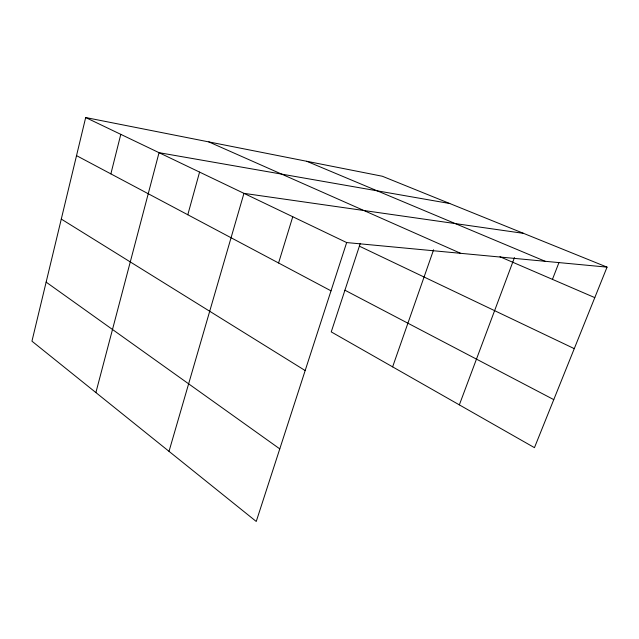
<?xml version="1.0" encoding="UTF-8"?>
<svg xmlns="http://www.w3.org/2000/svg" width="639" height="639" viewBox="0 0 639 639"><rect width="100%" height="100%" fill="white"/><g stroke="black" fill="none" stroke-linecap="round" stroke-linejoin="round"><path stroke-width="0.96" d="M607.05 267.134L382.33 176.244L85.682 117.536L31.95 341.178L256.247 521.464L346.665 242.564L607.05 267.134L534.452 447.659L331.242 331.897L360.3 243.379M110.867 173.88L120.795 134.358M95.89 392.562L159.039 152.681L449.792 203.529M187.794 214.752L199.576 172.099M169.015 451.35L243.954 193.361L523.533 233.355M278.58 262.996L292.758 216.733M392.626 366.858L433.609 249.769M459.345 404.87L514.467 257.581M552.447 279.371L558.917 262.677M306.752 161.284L545.195 261.295M499.962 256.742L594.789 297.622M208.817 141.906L460.647 253.316M359.382 246.175L574.269 348.638M85.682 117.536L346.665 242.564M344.924 290.21L553.765 399.623M76.528 155.636L331.018 290.849M61.288 219.081L305.17 370.556M46.136 282.126L279.778 448.882"/></g></svg>
